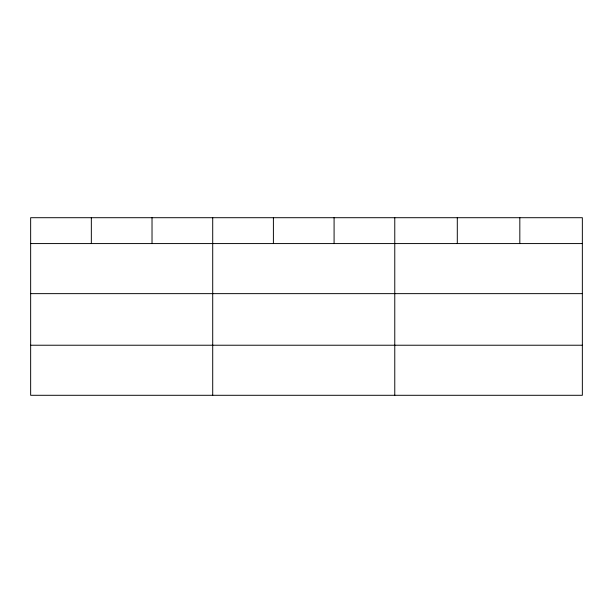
<?xml version="1.0" encoding="UTF-8"?>
<svg xmlns="http://www.w3.org/2000/svg" width="613" height="613" viewBox="0 0 613 613"><rect width="100%" height="100%" fill="white"/><g stroke="black" fill="none" stroke-linecap="round" stroke-linejoin="round"><path stroke-width="0.92" d="M582.35 293.642L582.35 217.707L30.65 217.707L30.65 395.293L582.35 395.293L582.35 293.642L30.65 293.642M30.65 243.576L582.35 243.576M30.65 345.226L582.35 345.226M519.824 217.707L519.824 243.576M457.298 217.707L457.298 243.576M394.772 217.707L394.772 395.293M334.085 217.707L334.085 243.576M273.398 217.707L273.398 243.576M212.711 217.707L212.711 395.293M152.024 217.707L152.024 243.576M91.337 217.707L91.337 243.576"/></g></svg>
